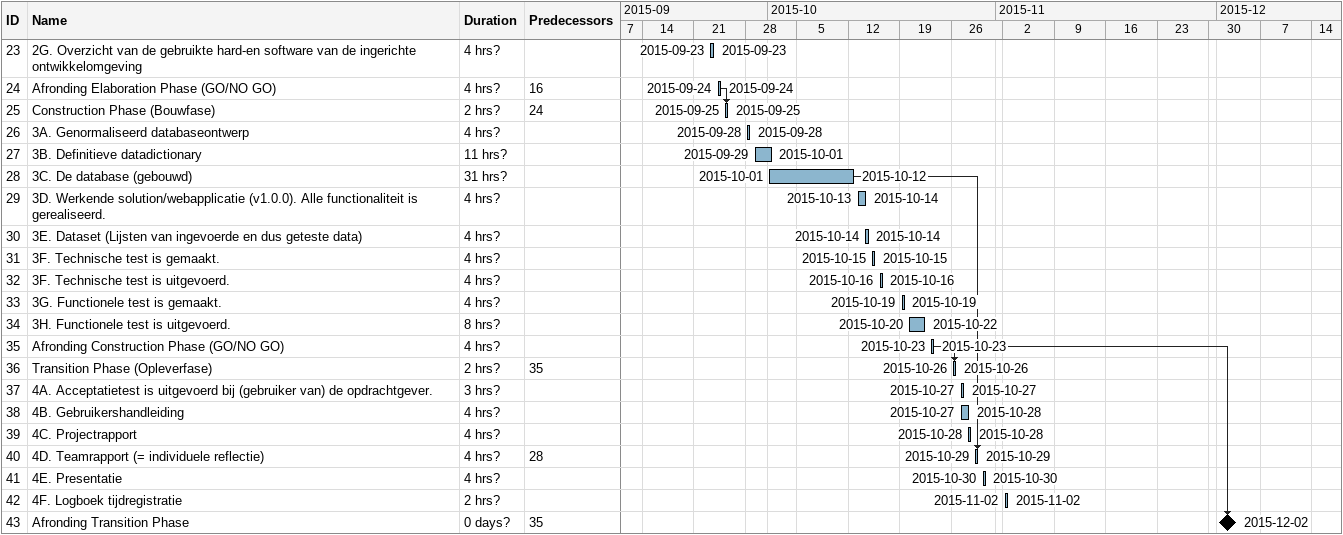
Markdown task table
| ID | Task | Duration | Start | Finish | Predecessors |
|---|---|---|---|---|---|
| 23 | 2G. Overzicht van de gebruikte hard-en software van de ingerichte ontwikkelomgeving | 4h? | 2015-09-23 | 2015-09-23 |  |
| 24 | Afronding Elaboration Phase (GO/NO GO) | 4h? | 2015-09-24 | 2015-09-24 | 16 |
| 25 | Construction Phase (Bouwfase) | 2h? | 2015-09-25 | 2015-09-25 | 24 |
| 26 | 3A. Genormaliseerd databaseontwerp | 4h? | 2015-09-28 | 2015-09-28 |  |
| 27 | 3B. Definitieve datadictionary | 11h? | 2015-09-29 | 2015-10-01 |  |
| 28 | 3C. De database (gebouwd) | 31h? | 2015-10-01 | 2015-10-12 |  |
| 29 | 3D. Werkende solution/webapplicatie (v1.0.0). Alle functionaliteit is gerealiseerd. | 4h? | 2015-10-13 | 2015-10-14 |  |
| 30 | 3E. Dataset (Lijsten van ingevoerde en dus geteste data) | 4h? | 2015-10-14 | 2015-10-14 |  |
| 31 | 3F. Technische test is gemaakt. | 4h? | 2015-10-15 | 2015-10-15 |  |
| 32 | 3F. Technische test is uitgevoerd. | 4h? | 2015-10-16 | 2015-10-16 |  |
| 33 | 3G. Functionele test is gemaakt. | 4h? | 2015-10-19 | 2015-10-19 |  |
| 34 | 3H. Functionele test is uitgevoerd. | 8h? | 2015-10-20 | 2015-10-22 |  |
| 35 | Afronding Construction Phase (GO/NO GO) | 4h? | 2015-10-23 | 2015-10-23 |  |
| 36 | Transition Phase (Opleverfase) | 2h? | 2015-10-26 | 2015-10-26 | 35 |
| 37 | 4A. Acceptatietest is uitgevoerd bij (gebruiker van) de opdrachtgever. | 3h? | 2015-10-27 | 2015-10-27 |  |
| 38 | 4B. Gebruikershandleiding | 4h? | 2015-10-27 | 2015-10-28 |  |
| 39 | 4C. Projectrapport | 4h? | 2015-10-28 | 2015-10-28 |  |
| 40 | 4D. Teamrapport (= individuele reflectie) | 4h? | 2015-10-29 | 2015-10-29 | 28 |
| 41 | 4E. Presentatie | 4h? | 2015-10-30 | 2015-10-30 |  |
| 42 | 4F. Logboek tijdregistratie | 2h? | 2015-11-02 | 2015-11-02 |  |
| 43 | Afronding Transition Phase | 0d? | 2015-12-02 | 2015-12-02 | 35 |
